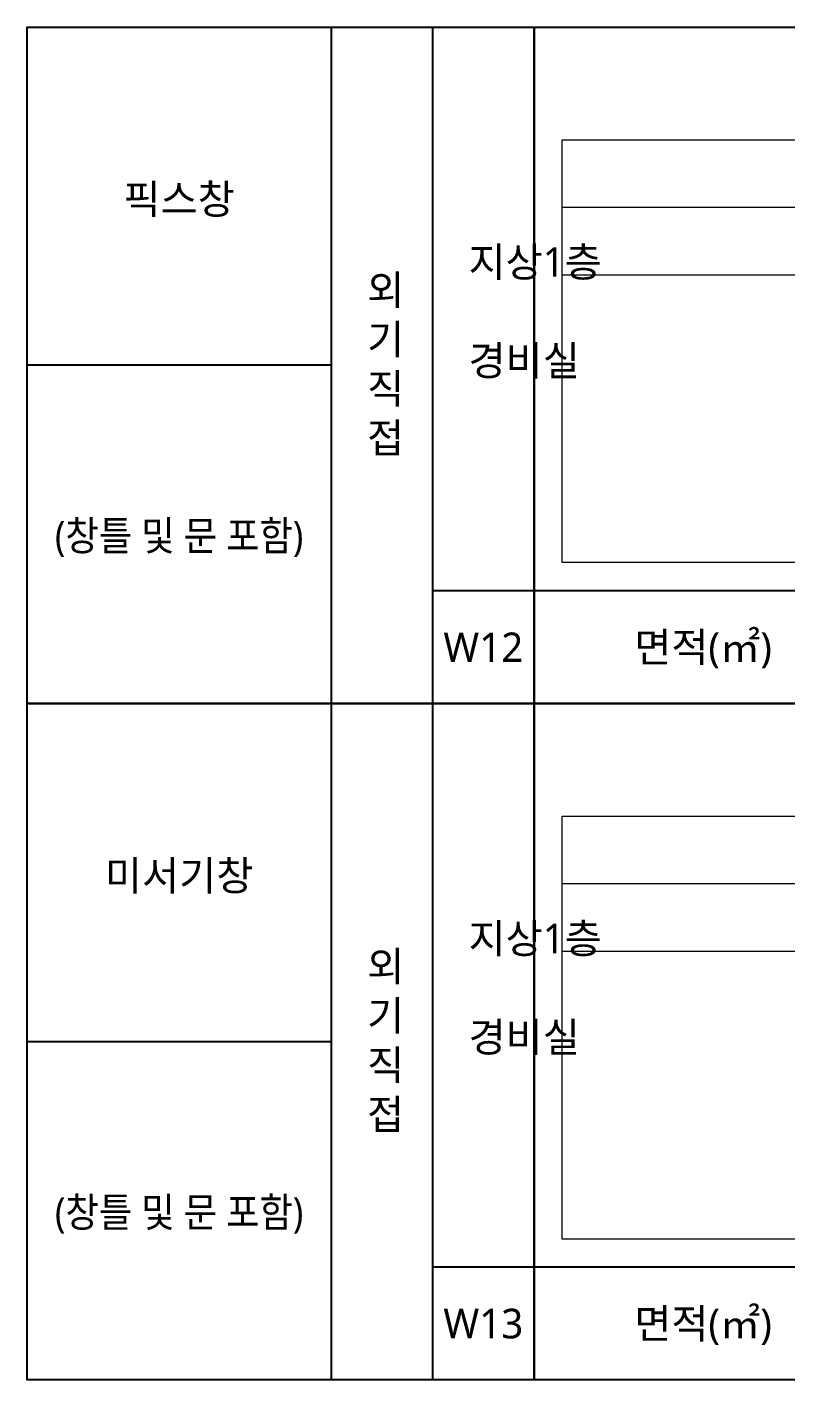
# Model space of a CAD drawing. Header units: millimetres. Extents: x 433 to 50040, y -8477 to -471.
# Drawn here: x 38233 to 39581, y -4576 to -2176 of the extents above; entities that cross this region are included whole.
import ezdxf
from ezdxf.enums import TextEntityAlignment as Align

# ---------------------------------------------------------------- set-up
doc = ezdxf.new("R2010")
doc.units = ezdxf.units.MM
doc.header["$MEASUREMENT"] = 0
for name, color, linetype, lineweight in [('A-MKXX-NAME', 3, 'CONTINUOUS', 25), ('A-XXXX-INSL2', 8, 'CONTINUOUS', 18), ('A-XXXX-TABL', 7, 'CONTINUOUS', 25)]:
    doc.layers.add(name, color=color, linetype=linetype, lineweight=lineweight)
doc.layers.add('A-XXXX-NPLT', color=144, linetype='CONTINUOUS', lineweight=15, plot=False)
doc.layers.add('RXANNOT', color=4, linetype='CONTINUOUS')
doc.styles.add('맑은고딕', font='malgun.ttf')

# ---------------------------------------------------------------- blocks, each defined once
blk = doc.blocks.new('2')
at = {"layer": 'A-XXXX-NPLT', "ltscale": 50}
for p, q in [((2290, -320), (950, -320)), ((2290, -440), (950, -440))]:
    blk.add_line(p, q, dxfattribs=at)
blk.add_lwpolyline([(2290, -950), (950, -950), (950, -200), (2290, -200)], close=True, dxfattribs=at)
at = {"layer": 'A-XXXX-TABL'}
for p, q in [((540, 0), (540, -1200)), ((720, 0), (720, -1200)), ((540, -600), (0, -600)), ((5340, -1000), (720, -1000))]:
    blk.add_line(p, q, dxfattribs=at)
for points in [[(900, -1200), (0, -1200), (0, 0), (900, 0)], [(5340, -1200), (900, -1200), (900, 0), (5340, 0)]]:
    blk.add_lwpolyline(points, close=True, dxfattribs=at)
at = {"layer": 'A-MKXX-NAME', "style": '맑은고딕'}
blk.add_text('면적(㎡)', height=52.5, dxfattribs=at).set_placement((1200, -1100), align=Align.MIDDLE_CENTER)
blk = doc.blocks.new('양식2')
at = {"layer": 'A-XXXX-INSL2', "xscale": 2.666666666666639, "yscale": 2.666666666666639, "zscale": 2.666666666666639}
for p in [(8217.7, -43999.9), (8217.7, -47199.9)]:
    blk.add_blockref('2', p, dxfattribs=at)

msp = doc.modelspace()

# ---------------------------------------------------------------- block references
at = {"layer": 'RXANNOT', "xscale": 0.3750000000000039, "yscale": 0.3750000000000039, "zscale": 0.3750000000000039}
msp.add_blockref('양식2', (35151.9, 14323.5), dxfattribs=at)

# ---------------------------------------------------------------- texts
at = {"layer": 'A-MKXX-NAME', "style": '맑은고딕'}
for s, p in [('픽스창', (38503.5, -2481.1)), ('W12', (39043.5, -3276.5)), ('미서기창', (38503.5, -3681.1)), ('W13', (39043.5, -4476.5))]:
    msp.add_text(s, height=52.5, dxfattribs=at).set_placement(p, align=Align.MIDDLE)
at = {"layer": 'A-MKXX-NAME', "style": '맑은고딕', "width": 0.9}
for p in [(38503.5, -3081.1), (38503.5, -4281.1)]:
    msp.add_text('(창틀 및 문 포함)', height=52.5, dxfattribs=at).set_placement(p, align=Align.MIDDLE)
at = {"layer": 'A-MKXX-NAME', "char_height": 52.5, "attachment_point": 4, "style": '맑은고딕'}
for s, gutter_width, heights, insert in [('지상1층\\P \\P경비실', 0, [1193.6], (39017.2, -2683.6)), ('외\\P기\\P직\\P접\\P', 1026.9, [494], (38837.2, -2776.5)), ('지상1층\\P \\P경비실', 0, [1193.6], (39017.2, -3883.6)), ('외\\P기\\P직\\P접\\P', 1026.9, [494], (38837.2, -3976.5))]:
    msp.add_mtext_dynamic_manual_height_columns(s, width=52.5, gutter_width=gutter_width, heights=heights, dxfattribs=dict(at, insert=insert))

doc.saveas('drawing.dxf')
